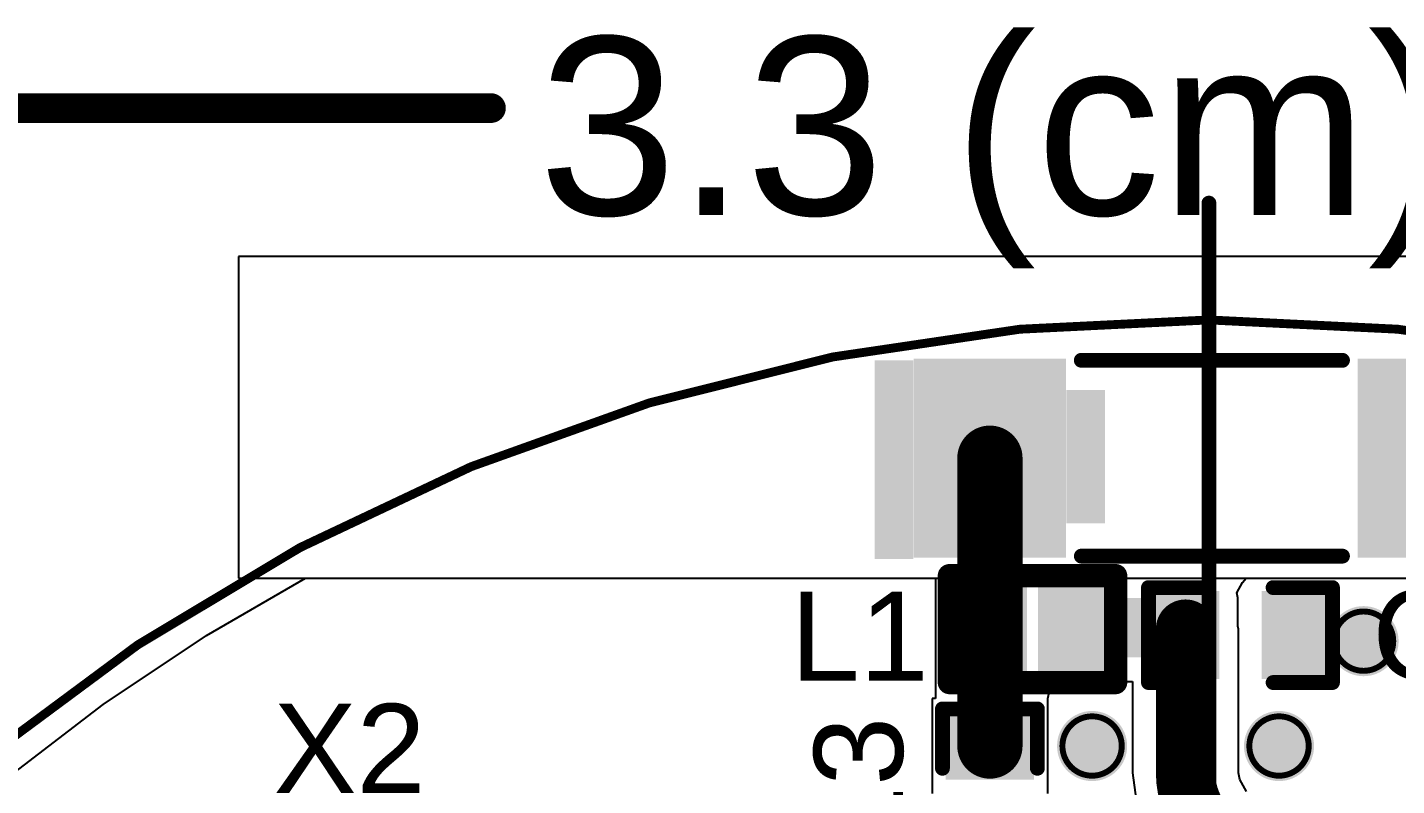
# Model space of a CAD drawing. Header units: inches. Extents: x -17 to 345, y -18 to 43.
# Drawn here: x -10.11 to 1.61, y 12.51 to 19 of the extents above; entities that cross this region are included whole.
import ezdxf

# ---------------------------------------------------------------- set-up
doc = ezdxf.new("R2010")
doc.units = ezdxf.units.IN
for name, color, linetype in [('Board Outline', 216, 'Continuous'), ('Bottom Layer', 5, 'Continuous'), ('Drill Drawing', 1, 'Continuous'), ('Mechanical 1', 6, 'Continuous'), ('Mechanical 13', 56, 'Continuous'), ('Top Layer', 1, 'Continuous'), ('Top Overlay', 2, 'Continuous'), ('Top Paste', 8, 'Continuous'), ('Top Solder', 216, 'Continuous'), ('Via Holes', 16, 'Continuous')]:
    doc.layers.add(name, color=color, linetype=linetype)
doc.styles.add('Arial', font='', dxfattribs={"height": 0.2})
doc.styles.get('Arial').set_extended_font_data('Arial')

msp = doc.modelspace()

# ---------------------------------------------------------------- hatches: boundary and pattern name
at = {"layer": 'Bottom Layer'}
h = msp.add_hatch(color=5, dxfattribs=at)
edge = h.paths.add_edge_path()
edge.add_arc((1.32355082, 13.75009696), 0.2999994, 0, 360)
h = msp.add_hatch(color=5, dxfattribs=at)
edge = h.paths.add_edge_path()
edge.add_arc((-1.00000562, 12.8524), 0.2999994, 0, 360)
h = msp.add_hatch(color=5, dxfattribs=at)
edge = h.paths.add_edge_path()
edge.add_arc((0.59999372, 12.8524), 0.2999994, 0, 360)
at = {"layer": 'Top Layer'}
for points in [[(-2.42459891, 16.06619977), (-1.32459857, 16.06619977), (-1.32459857, 14.56620023), (-2.42459891, 14.56620023)], [(1.37540111, 16.06619977), (2.47540145, 16.06619977), (2.47540145, 14.56620023), (1.37540111, 14.56620023)], [(-1.66000684, 13.55314028), (-2.06000604, 13.55314028), (-2.06000604, 14.15313908), (-1.66000684, 14.15313908)], [(-0.9600057, 13.55314028), (-1.3600049, 13.55314028), (-1.3600049, 14.15313908), (-0.9600057, 14.15313908)], [(-1.3346049, 13.61183968), (0.06669278, 13.61183968), (0.06669278, 14.11983968), (-1.3346049, 14.11983968)], [(0.02859532000000007, 14.11983968), (0.02859531999999992, 13.48483968), (-0.42860468, 13.48483968), (-0.4286046799999998, 14.11983968)], [(0.96839532, 14.11983968), (0.96839532, 13.48483968), (0.5111953199999999, 13.48483968), (0.51119532, 14.11983968)], [(-1.55709874, 12.6238), (-2.19209874, 12.6238), (-2.19209874, 13.081), (-1.55709874, 13.081)]]:
    msp.add_hatch(color=1, dxfattribs=at).paths.add_polyline_path(points)
h = msp.add_hatch(color=1, dxfattribs=at)
edge = h.paths.add_edge_path()
edge.add_arc((1.32355082, 13.75009696), 0.2999994, 0, 360)
h = msp.add_hatch(color=1, dxfattribs=at)
edge = h.paths.add_edge_path()
edge.add_arc((-1.00000562, 12.8524), 0.2999994, 0, 360)
h = msp.add_hatch(color=1, dxfattribs=at)
edge = h.paths.add_edge_path()
edge.add_arc((0.59999372, 12.8524), 0.2999994, 0, 360)
at = {"layer": 'Top Overlay'}
for points in [[(-2.52999748, 16.1544), (-2.86019748, 16.1544), (-2.86019748, 14.4526), (-2.52999748, 14.4526)], [(-1.2192, 14.7574), (-0.889, 14.7574), (-0.889, 15.9004), (-1.2192, 15.9004)]]:
    msp.add_hatch(color=2, dxfattribs=at).paths.add_polyline_path(points)
at = {"layer": 'Top Paste'}
for points in [[(-2.42459891, 16.06619977), (-1.32459857, 16.06619977), (-1.32459857, 14.56620023), (-2.42459891, 14.56620023)], [(1.37540111, 16.06619977), (2.47540145, 16.06619977), (2.47540145, 14.56620023), (1.37540111, 14.56620023)], [(-1.66000684, 13.55314028), (-2.06000604, 13.55314028), (-2.06000604, 14.15313908), (-1.66000684, 14.15313908)], [(-0.9600057, 13.55314028), (-1.3600049, 13.55314028), (-1.3600049, 14.15313908), (-0.9600057, 14.15313908)], [(0.02859532000000007, 14.11983968), (0.02859531999999992, 13.48483968), (-0.42860468, 13.48483968), (-0.4286046799999998, 14.11983968)], [(0.96839532, 14.11983968), (0.96839532, 13.48483968), (0.5111953199999999, 13.48483968), (0.51119532, 14.11983968)], [(-1.55709874, 12.6238), (-2.19209874, 12.6238), (-2.19209874, 13.081), (-1.55709874, 13.081)]]:
    msp.add_hatch(color=8, dxfattribs=at).paths.add_polyline_path(points)
at = {"layer": 'Top Solder'}
for points in [[(-2.52619891, 16.16779977), (-1.22299857, 16.16779977), (-1.22299857, 14.46460023), (-2.52619891, 14.46460023)], [(1.27380111, 16.16779977), (2.57700145, 16.16779977), (2.57700145, 14.46460023), (1.27380111, 14.46460023)], [(-1.55840684, 13.45154028), (-2.16160604, 13.45154028), (-2.16160604, 14.25473908), (-1.55840684, 14.25473908)], [(-0.8584056999999999, 13.45154028), (-1.4616049, 13.45154028), (-1.4616049, 14.25473908), (-0.8584056999999999, 14.25473908)], [(0.08859520000000007, 14.17983956), (0.08859519999999993, 13.4248398), (-0.4886045600000001, 13.4248398), (-0.4886045599999999, 14.17983956)], [(1.0283952, 14.17983956), (1.0283952, 13.4248398), (0.4511954399999999, 13.4248398), (0.4511954400000001, 14.17983956)], [(-1.49709886, 12.56380012), (-2.25209862, 12.56380012), (-2.25209862, 13.14099988), (-1.49709886, 13.14099988)]]:
    msp.add_hatch(color=216, dxfattribs=at).paths.add_polyline_path(points)
at = {"layer": 'Via Holes'}
h = msp.add_hatch(color=7, dxfattribs=at)
edge = h.paths.add_edge_path()
edge.add_arc((1.32355082, 13.75009696), 0.1499997, 0, 360)
h = msp.add_hatch(color=7, dxfattribs=at)
edge = h.paths.add_edge_path()
edge.add_arc((-1.00000562, 12.8524), 0.1499997, 0, 360)
h = msp.add_hatch(color=7, dxfattribs=at)
edge = h.paths.add_edge_path()
edge.add_arc((0.59999372, 12.8524), 0.1499997, 0, 360)

# ---------------------------------------------------------------- linework, layer by layer
at = {"layer": 'Board Outline'}
msp.add_lwpolyline([(16.499967, 0, 0.07599934, 0.07599934, 1), (-16.499967, 0, 0.07599934, 0.07599934, 1)], format="xyseb", close=True, dxfattribs=at)
at = {"layer": 'Bottom Layer'}
for p, q in [((-5.842, 17.0434), (-8.3058, 17.0434)), ((-8.3058, 17.0434), (-8.3058, 14.28939992)), ((8.509, 17.0434), (-5.842, 17.0434)), ((-8.580955659999999, 13.79927644), (-7.732036859999999, 14.28939992)), ((-8.3058, 14.28939992), (8.509, 14.28939992)), ((-7.732036859999999, 14.28939992), (7.732034319999999, 14.28939992)), ((-9.46509918, 13.20851308), (-8.580955659999999, 13.79927644)), ((-10.30869922, 12.56119408), (-9.46509918, 13.20851308))]:
    msp.add_line(p, q, dxfattribs=at)
at = {"layer": 'Drill Drawing'}
for points in [[(1.57755082, 13.75009696, 0.0508, 0.0508, 1), (1.06955082, 13.75009696, 0.0508, 0.0508, 1)], [(1.05685082, 13.75009696, 0.0254, 0.0254, 1), (1.08225082, 13.75009696, 0.0254, 0.0254, 1)], [(1.56485082, 13.75009696, 0.0254, 0.0254, 1), (1.59025082, 13.75009696, 0.0254, 0.0254, 1)], [(-0.7460056199999999, 12.8524, 0.0508, 0.0508, 1), (-1.25400562, 12.8524, 0.0508, 0.0508, 1)], [(0.85399372, 12.8524, 0.0508, 0.0508, 1), (0.34599372, 12.8524, 0.0508, 0.0508, 1)], [(-1.26670562, 12.8524, 0.0254, 0.0254, 1), (-1.24130562, 12.8524, 0.0254, 0.0254, 1)], [(-0.75870562, 12.8524, 0.0254, 0.0254, 1), (-0.73330562, 12.8524, 0.0254, 0.0254, 1)], [(0.33329372, 12.8524, 0.0254, 0.0254, 1), (0.35869372, 12.8524, 0.0254, 0.0254, 1)], [(0.8412937199999999, 12.8524, 0.0254, 0.0254, 1), (0.86669372, 12.8524, 0.0254, 0.0254, 1)]]:
    msp.add_lwpolyline(points, format="xyseb", close=True, dxfattribs=at)
at = {"layer": 'Mechanical 1'}
for points in [[(-2.54e-06, 17.49996246, 0.127, 0.127, 0), (0, 17.499965, 0.127, 0.127, 0)], [(-2.54e-06, -2.54e-06, 0.127, 0.127, 0), (-2.54e-06, 17.49996246, 0.127, 0.127, 0)]]:
    msp.add_lwpolyline(points, format="xyseb", dxfattribs=at)
for points in [[(-0.03175254, 17.49996246, 0.0635, 0.0635, 1), (0.03174746, 17.49996246, 0.0635, 0.0635, 1)], [(-0.03175254, 17.49996246, 0.0635, 0.0635, 1), (0.03174746, 17.49996246, 0.0635, 0.0635, 1)], [(-0.03175, 17.499965, 0.0635, 0.0635, 1), (0.03175, 17.499965, 0.0635, 0.0635, 1)]]:
    msp.add_lwpolyline(points, format="xyseb", close=True, dxfattribs=at)
at = {"layer": 'Mechanical 13'}
msp.add_lwpolyline([(-16.499967, 18.3134, 0.254, 0.254, 0), (-6.14507534, 18.3134, 0.254, 0.254, 0)], format="xyseb", dxfattribs=at)
msp.add_lwpolyline([(-6.20857534, 18.3134, 0.127, 0.127, 1), (-6.08157534, 18.3134, 0.127, 0.127, 1)], format="xyseb", close=True, dxfattribs=at)
at = {"layer": 'Top Layer'}
for p, q in [((-5.842, 17.0434), (-8.3058, 17.0434)), ((-8.3058, 17.0434), (-8.3058, 14.28939992)), ((8.509, 17.0434), (-5.842, 17.0434)), ((-8.580955659999999, 13.79927644), (-7.732036859999999, 14.28939992)), ((-8.3058, 14.28939992), (8.509, 14.28939992)), ((-7.732036859999999, 14.28939992), (-2.34075478, 14.28939992)), ((-2.34075478, 14.28939992), (-2.34075478, 13.85313968)), ((0.23951184, 14.16239738), (0.28830016, 14.25240736)), ((0.28830016, 14.25240736), (0.31997904, 14.28939992)), ((0.31997904, 14.28939992), (7.732034319999999, 14.28939992)), ((0.24797766, 14.11983968), (0.23951184, 14.16239738)), ((0.24797766, 13.87940582), (0.24797766, 14.11983968)), ((-2.34075478, 13.85313968), (-2.33930444, 13.8458448)), ((-2.33930444, 13.8458448), (-2.34075478, 13.83854738)), ((-2.34075478, 13.83854738), (-2.34075478, 13.2588)), ((0.25320244, 13.85313968), (0.24797766, 13.87940582)), ((0.25320244, 12.62404892), (0.25320244, 13.85313968)), ((-9.46509918, 13.20851308), (-8.580955659999999, 13.79927644)), ((-1.3792962, 13.25880254), (-1.35404606, 13.37534028)), ((-1.35404606, 13.37534028), (-0.7822057, 13.37534028)), ((-0.7822057, 13.37534028), (-0.7822057, 13.40515734)), ((-0.7822057, 13.40515734), (-0.6532118, 13.40515734)), ((-0.6532118, 13.40515734), (-0.6532118, 12.62404892)), ((-2.34075478, 13.2588), (-2.36989874, 13.2588)), ((-2.36989874, 13.2588), (-2.36989874, 12.446)), ((-1.37929874, 13.25879492), (-1.3792962, 13.25879746)), ((-1.37929874, 12.446), (-1.37929874, 13.25879492)), ((-1.37929112, 13.25879746), (-1.3792962, 13.25880254)), ((-1.3792962, 13.25879746), (-1.37929112, 13.25879746)), ((-10.30869922, 12.56119408), (-9.46509918, 13.20851308)), ((-0.6532118, 12.62404892), (-0.65423288, 12.62404892)), ((-0.65423288, 12.62404892), (-0.61548772, 12.32975182)), ((0.25298908, 12.62297704), (0.25320244, 12.62404892)), ((0.26435304, 12.56584736), (0.25298908, 12.62297704)), ((0.32118808, 12.46238808), (0.26435304, 12.56584736))]:
    msp.add_line(p, q, dxfattribs=at)
for points in [[(-1.87459874, 13.85313968, 0.5588, 0.5588, 0), (-1.87459874, 15.3162, 0.5588, 0.5588, 0)], [(-1.87459874, 12.8524, 0.5588, 0.5588, 0), (-1.87459874, 13.83854738, 0.5588, 0.5588, 0)], [(-0.20000468, 13.80233968, 0.508, 0.508, 0), (-0.20000468, 13.85313968, 0.508, 0.508, 0)], [(-0.20000468, 12.62404892, 0.508, 0.508, 0), (-0.20000468, 13.80233968, 0.508, 0.508, 0)], [(-2.54e-06, 12.1412, 0.508, 0.508, -0.198912367379658), (-0.20000468, 12.62404892, 0.508, 0.508, 0)]]:
    msp.add_lwpolyline(points, format="xyseb", dxfattribs=at)
for points in [[(-2.01429874, 15.3162, 0.2794, 0.2794, 1), (-1.73489874, 15.3162, 0.2794, 0.2794, 1)], [(-2.01429874, 13.85313968, 0.2794, 0.2794, 1), (-1.73489874, 13.85313968, 0.2794, 0.2794, 1)], [(-2.01429874, 13.83854738, 0.2794, 0.2794, 1), (-1.73489874, 13.83854738, 0.2794, 0.2794, 1)], [(-0.32700468, 13.85313968, 0.254, 0.254, 1), (-0.07300467999999999, 13.85313968, 0.254, 0.254, 1)], [(-0.32700468, 13.80233968, 0.254, 0.254, 1), (-0.07300467999999999, 13.80233968, 0.254, 0.254, 1)], [(-0.32700468, 13.80233968, 0.254, 0.254, 1), (-0.07300467999999999, 13.80233968, 0.254, 0.254, 1)], [(-2.01429874, 12.8524, 0.2794, 0.2794, 1), (-1.73489874, 12.8524, 0.2794, 0.2794, 1)], [(-0.32700468, 12.62404892, 0.254, 0.254, 1), (-0.07300467999999999, 12.62404892, 0.254, 0.254, 1)], [(-0.32700468, 12.62404892, 0.254, 0.254, 1), (-0.07300467999999999, 12.62404892, 0.254, 0.254, 1)]]:
    msp.add_lwpolyline(points, format="xyseb", close=True, dxfattribs=at)
at = {"layer": 'Top Overlay'}
for points in [[(-1.0922, 16.1544, 0.127, 0.127, 0), (1.143, 16.1544, 0.127, 0.127, 0)], [(-1.0922, 14.478, 0.127, 0.127, 0), (1.143, 14.478, 0.127, 0.127, 0)], [(-2.2212046, 13.39593968, 0.1999996, 0.1999996, 0), (-2.2212046, 14.31033968, 0.1999996, 0.1999996, 0)], [(-2.2212046, 14.31033968, 0.1999996, 0.1999996, 0), (-1.2052046, 14.31033968, 0.1999996, 0.1999996, 0)], [(-1.2052046, 14.31033968, 0.1999996, 0.1999996, 0), (-0.7988045999999999, 14.31033968, 0.1999996, 0.1999996, 0)], [(-0.7988045999999999, 13.39593968, 0.1999996, 0.1999996, 0), (-0.7988045999999999, 14.31033968, 0.1999996, 0.1999996, 0)], [(-0.5175046799999999, 14.20873968, 0.127, 0.127, 0), (-0.00950468, 14.20873968, 0.127, 0.127, 0)], [(-0.5175046799999999, 13.39593968, 0.127, 0.127, 0), (-0.5175046799999999, 14.20873968, 0.127, 0.127, 0)], [(0.54929532, 14.20873968, 0.127, 0.127, 0), (1.05729532, 14.20873968, 0.127, 0.127, 0)], [(1.05729532, 13.39593968, 0.127, 0.127, 0), (1.05729532, 14.20873968, 0.127, 0.127, 0)], [(-2.2212046, 13.39593968, 0.1999996, 0.1999996, 0), (-1.2052046, 13.39593968, 0.1999996, 0.1999996, 0)], [(-1.2052046, 13.39593968, 0.1999996, 0.1999996, 0), (-0.7988045999999999, 13.39593968, 0.1999996, 0.1999996, 0)], [(-0.5175046799999999, 13.39593968, 0.127, 0.127, 0), (-0.00950468, 13.39593968, 0.127, 0.127, 0)], [(0.54929532, 13.39593968, 0.127, 0.127, 0), (1.05729532, 13.39593968, 0.127, 0.127, 0)], [(-2.28099874, 12.6619, 0.127, 0.127, 0), (-2.28099874, 13.1699, 0.127, 0.127, 0)], [(-2.28099874, 13.1699, 0.127, 0.127, 0), (-1.46819874, 13.1699, 0.127, 0.127, 0)], [(-1.46819874, 12.6619, 0.127, 0.127, 0), (-1.46819874, 13.1699, 0.127, 0.127, 0)]]:
    msp.add_lwpolyline(points, format="xyseb", dxfattribs=at)
for points in [[(-1.12395, 16.1544, 0.0635, 0.0635, 1), (-1.06045, 16.1544, 0.0635, 0.0635, 1)], [(1.11125, 16.1544, 0.0635, 0.0635, 1), (1.17475, 16.1544, 0.0635, 0.0635, 1)], [(-1.12395, 14.478, 0.0635, 0.0635, 1), (-1.06045, 14.478, 0.0635, 0.0635, 1)], [(1.11125, 14.478, 0.0635, 0.0635, 1), (1.17475, 14.478, 0.0635, 0.0635, 1)], [(-2.2712045, 14.31033968, 0.0999998, 0.0999998, 1), (-2.1712047, 14.31033968, 0.0999998, 0.0999998, 1)], [(-2.2712045, 14.31033968, 0.0999998, 0.0999998, 1), (-2.1712047, 14.31033968, 0.0999998, 0.0999998, 1)], [(-1.2552045, 14.31033968, 0.0999998, 0.0999998, 1), (-1.1552047, 14.31033968, 0.0999998, 0.0999998, 1)], [(-1.2552045, 14.31033968, 0.0999998, 0.0999998, 1), (-1.1552047, 14.31033968, 0.0999998, 0.0999998, 1)], [(-0.8488045000000001, 14.31033968, 0.0999998, 0.0999998, 1), (-0.7488047, 14.31033968, 0.0999998, 0.0999998, 1)], [(-0.8488045000000001, 14.31033968, 0.0999998, 0.0999998, 1), (-0.7488047, 14.31033968, 0.0999998, 0.0999998, 1)], [(-0.54925468, 14.20873968, 0.0635, 0.0635, 1), (-0.48575468, 14.20873968, 0.0635, 0.0635, 1)], [(-0.54925468, 14.20873968, 0.0635, 0.0635, 1), (-0.48575468, 14.20873968, 0.0635, 0.0635, 1)], [(-0.04125467999999999, 14.20873968, 0.0635, 0.0635, 1), (0.02224532, 14.20873968, 0.0635, 0.0635, 1)], [(0.51754532, 14.20873968, 0.0635, 0.0635, 1), (0.58104532, 14.20873968, 0.0635, 0.0635, 1)], [(1.02554532, 14.20873968, 0.0635, 0.0635, 1), (1.08904532, 14.20873968, 0.0635, 0.0635, 1)], [(1.02554532, 14.20873968, 0.0635, 0.0635, 1), (1.08904532, 14.20873968, 0.0635, 0.0635, 1)], [(-2.2712045, 13.39593968, 0.0999998, 0.0999998, 1), (-2.1712047, 13.39593968, 0.0999998, 0.0999998, 1)], [(-2.2712045, 13.39593968, 0.0999998, 0.0999998, 1), (-2.1712047, 13.39593968, 0.0999998, 0.0999998, 1)], [(-1.2552045, 13.39593968, 0.0999998, 0.0999998, 1), (-1.1552047, 13.39593968, 0.0999998, 0.0999998, 1)], [(-1.2552045, 13.39593968, 0.0999998, 0.0999998, 1), (-1.1552047, 13.39593968, 0.0999998, 0.0999998, 1)], [(-0.8488045000000001, 13.39593968, 0.0999998, 0.0999998, 1), (-0.7488047, 13.39593968, 0.0999998, 0.0999998, 1)], [(-0.8488045000000001, 13.39593968, 0.0999998, 0.0999998, 1), (-0.7488047, 13.39593968, 0.0999998, 0.0999998, 1)], [(-0.54925468, 13.39593968, 0.0635, 0.0635, 1), (-0.48575468, 13.39593968, 0.0635, 0.0635, 1)], [(-0.54925468, 13.39593968, 0.0635, 0.0635, 1), (-0.48575468, 13.39593968, 0.0635, 0.0635, 1)], [(-0.04125467999999999, 13.39593968, 0.0635, 0.0635, 1), (0.02224532, 13.39593968, 0.0635, 0.0635, 1)], [(0.51754532, 13.39593968, 0.0635, 0.0635, 1), (0.58104532, 13.39593968, 0.0635, 0.0635, 1)], [(1.02554532, 13.39593968, 0.0635, 0.0635, 1), (1.08904532, 13.39593968, 0.0635, 0.0635, 1)], [(1.02554532, 13.39593968, 0.0635, 0.0635, 1), (1.08904532, 13.39593968, 0.0635, 0.0635, 1)], [(-2.31274874, 13.1699, 0.0635, 0.0635, 1), (-2.24924874, 13.1699, 0.0635, 0.0635, 1)], [(-2.31274874, 13.1699, 0.0635, 0.0635, 1), (-2.24924874, 13.1699, 0.0635, 0.0635, 1)], [(-1.49994874, 13.1699, 0.0635, 0.0635, 1), (-1.43644874, 13.1699, 0.0635, 0.0635, 1)], [(-1.49994874, 13.1699, 0.0635, 0.0635, 1), (-1.43644874, 13.1699, 0.0635, 0.0635, 1)], [(-2.31274874, 12.6619, 0.0635, 0.0635, 1), (-2.24924874, 12.6619, 0.0635, 0.0635, 1)], [(-1.49994874, 12.6619, 0.0635, 0.0635, 1), (-1.43644874, 12.6619, 0.0635, 0.0635, 1)]]:
    msp.add_lwpolyline(points, format="xyseb", close=True, dxfattribs=at)

# ---------------------------------------------------------------- texts
at = {"layer": 'Mechanical 13', "style": 'Arial'}
msp.add_text('3.3 (cm)', height=1.524, dxfattribs=at).set_placement((-5.738675339999999, 17.39924638))
at = {"layer": 'Top Overlay', "style": 'Arial'}
for s, p in [('C12', (1.39729972, 13.42544686)), ('L1', (-3.5812349, 13.41132446)), ('X2', (-8.005340859999999, 12.45166166))]:
    msp.add_text(s, height=0.7619999999999999, dxfattribs=at).set_placement(p)
msp.add_text('C13', height=0.7619999999999999, rotation=90, dxfattribs=at).set_placement((-2.61912862, 11.15090988))

doc.saveas('drawing.dxf')
